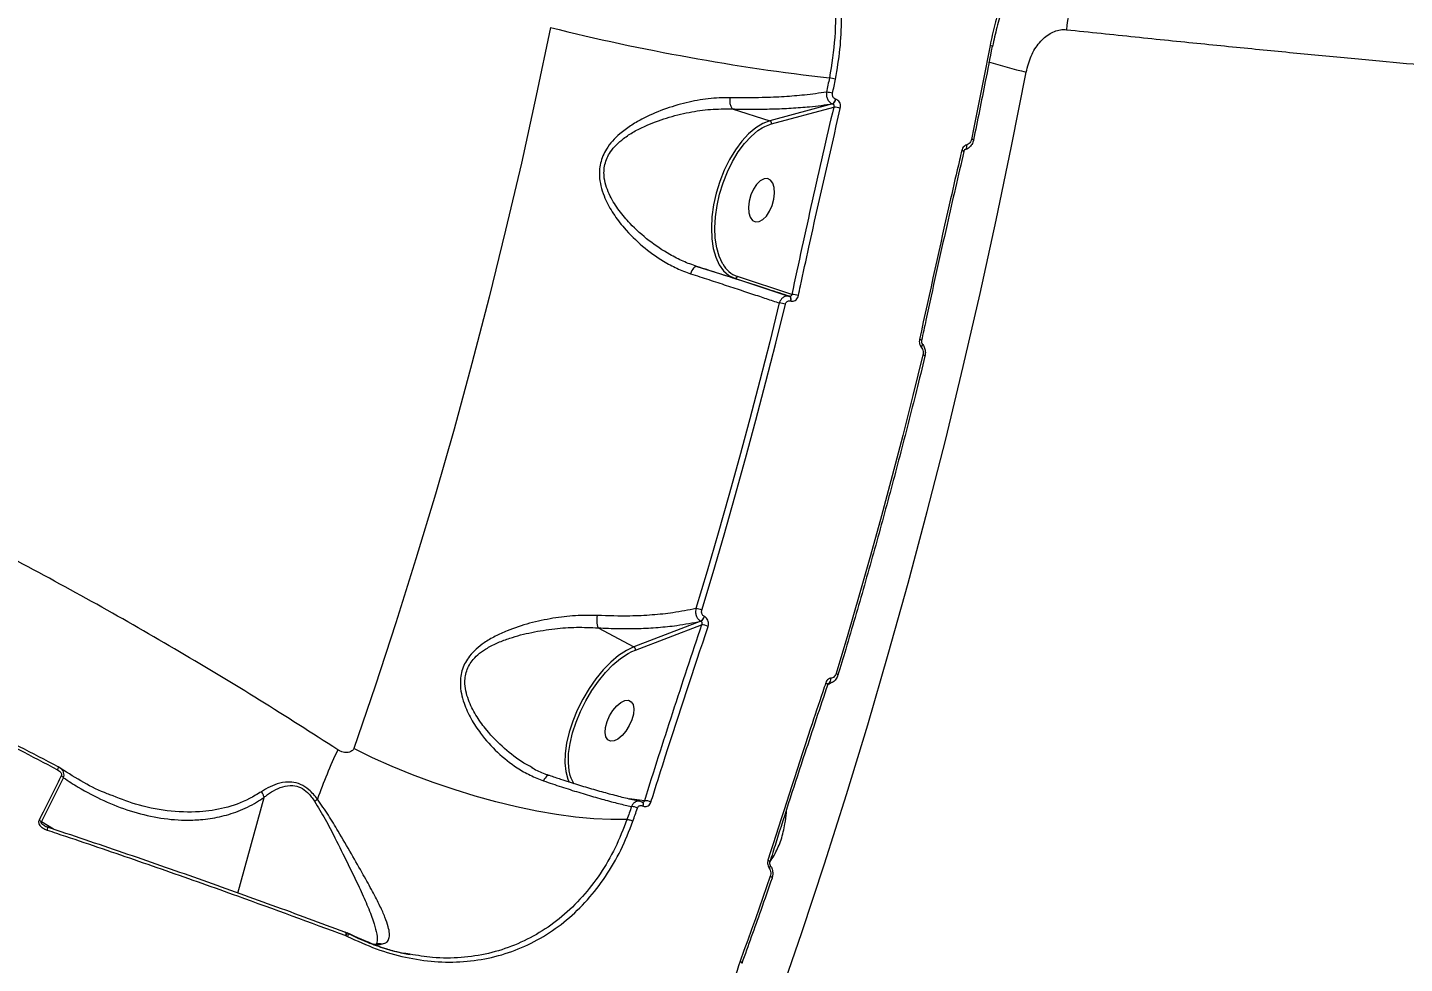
# Model space of a CAD drawing. Header units: millimetres. Extents: x -5517 to 6387, y -5295 to 6147.
# Drawn here: x 3664.3 to 3939.3, y 2814.2 to 3001.3 of the extents above; entities that cross this region are included whole.
import ezdxf

# ---------------------------------------------------------------- set-up
doc = ezdxf.new("R2010")
doc.units = ezdxf.units.MM
for name, color, linetype in [('DIKOM_ОБЪЕКТ', 7, 'Continuous'), ('DIKOM_РАЗМЕР_ЗОНА', 7, 'Continuous'), ('DIKOM_РАЗМЕР_ОБЪЕКТА', 7, 'Continuous')]:
    doc.layers.add(name, color=color, linetype=linetype)
doc.styles.add('style1', font='arial.ttf', dxfattribs={"width": 0.8})
doc.dimstyles.new('1-50', dxfattribs={"dimtxt": 300, "dimasz": 200, "dimexe": 100, "dimexo": 0, "dimgap": 100, "dimtad": 1, "dimtxsty": 'style1', "dimcen": 200, "dimclrd": 7, "dimclre": 7, "dimclrt": 7, "dimadec": 1, "dimazin": 2, "dimtfac": 1, "dimtmove": 0, "dimatfit": 2, "dimfxl": 0, "dimlwd": 25, "dimlwe": 18, "dimarcsym": 0})

# ---------------------------------------------------------------- blocks, each defined once
blk = doc.blocks.new('*D2')
at = {"layer": 'Defpoints', "color": 0, "transparency": 16777216}
for p in [(4491.49, 3838.97), (-2445.56, 374.31), (4491.49, -4687.8)]:
    blk.add_point(p, dxfattribs=at)
at = {"layer": 'DIKOM_РАЗМЕР_ОБЪЕКТА', "color": 7, "lineweight": 18, "transparency": 16777216}
for p, q in [((4491.49, 3838.97), (4491.49, -4787.8)), ((-2445.56, 374.31), (-2445.56, -4787.8))]:
    blk.add_line(p, q, dxfattribs=at)
at = {"layer": 'DIKOM_РАЗМЕР_ОБЪЕКТА', "color": 7, "lineweight": 25, "transparency": 16777216}
blk.add_line((-2245.56, -4687.8), (4291.49, -4687.8), dxfattribs=at)
at = {"layer": 'DIKOM_РАЗМЕР_ОБЪЕКТА', "color": 7, "transparency": 16777216}
for points in [[(-2245.56, -4654.47), (-2245.56, -4721.14), (-2445.56, -4687.8)], [(4291.49, -4654.47), (4291.49, -4721.14), (4491.49, -4687.8)]]:
    blk.add_solid(points, dxfattribs=at)
at = {"layer": 'DIKOM_РАЗМЕР_ОБЪЕКТА', "color": 7, "transparency": 16777216, "insert": (1022.97, -4434.63), "char_height": 300, "attachment_point": 5, "style": 'style1'}
blk.add_mtext('6900', dxfattribs=at)
blk = doc.blocks.new('*D3')
at = {"layer": 'Defpoints', "color": 0, "transparency": 16777216}
for p in [(6386.85, 4728.17), (-4131.44, -152.69), (6386.85, -5195.35)]:
    blk.add_point(p, dxfattribs=at)
at = {"layer": 'DIKOM_РАЗМЕР_ЗОНА', "color": 7, "lineweight": 18, "transparency": 16777216}
for p, q in [((6386.85, 4728.17), (6386.85, -5295.35)), ((-4131.44, -152.69), (-4131.44, -5295.35))]:
    blk.add_line(p, q, dxfattribs=at)
at = {"layer": 'DIKOM_РАЗМЕР_ЗОНА', "color": 7, "lineweight": 25, "transparency": 16777216}
blk.add_line((-3931.44, -5195.35), (6186.85, -5195.35), dxfattribs=at)
at = {"layer": 'DIKOM_РАЗМЕР_ЗОНА', "color": 7, "transparency": 16777216}
for points in [[(-3931.44, -5162.02), (-3931.44, -5228.69), (-4131.44, -5195.35)], [(6186.85, -5162.02), (6186.85, -5228.69), (6386.85, -5195.35)]]:
    blk.add_solid(points, dxfattribs=at)
at = {"layer": 'DIKOM_РАЗМЕР_ЗОНА', "color": 7, "transparency": 16777216, "insert": (1127.71, -4942.18), "char_height": 300, "attachment_point": 5, "style": 'style1'}
blk.add_mtext('10500', dxfattribs=at)

msp = doc.modelspace()

# ---------------------------------------------------------------- linework, layer by layer
at = {"layer": 'DIKOM_ОБЪЕКТ', "color": 7, "linetype": 'Continuous', "lineweight": 15}
for p, q in [((3825.714, 2986.974), (3825.691, 2986.981)), ((3805.007, 2985.022), (3812.543, 2982.67)), ((3825.084, 2986.034), (3812.543, 2982.67)), ((3812.887, 2982.065), (3825.301, 2985.396)), ((3825.061, 2986.041), (3825.084, 2986.034)), ((3797.961, 2953.533), (3805.497, 2951.181)), ((3805.497, 2951.181), (3816.476, 2947.565)), ((3816.922, 2947.951), (3806.054, 2951.53)), ((3816.476, 2947.565), (3816.453, 2947.572)), ((3816.665, 2946.642), (3816.687, 2946.635)), ((3798.757, 2882.617), (3785.397, 2877.503)), ((3798.736, 2882.628), (3798.757, 2882.617)), ((3799.485, 2883.581), (3799.464, 2883.592)), ((3778.256, 2881.305), (3785.397, 2877.503)), ((3785.682, 2876.856), (3798.908, 2881.919)), ((3785.005, 2876.566), (3785.682, 2876.856)), ((3824.078, 2869.972), (3824.075, 2869.961)), ((3824.619, 2870.235), (3824.088, 2869.987)), ((3824.228, 2870.167), (3824.349, 2870.221)), ((3824.879, 2870.353), (3824.608, 2870.233)), ((3670.715, 2853.346), (3670.377, 2853.546)), ((3765.233, 2853.285), (3764.98, 2853.427)), ((3667.048, 2842.509), (3671.472, 2851.34)), ((3768.508, 2851.82), (3768.485, 2851.826)), ((3706.301, 2828.306), (3711.52, 2847.434)), ((3787.481, 2846.765), (3784.513, 2847.145)), ((3786.623, 2846.648), (3787.068, 2846.472)), ((3787.154, 2845.72), (3787.175, 2845.708)), ((3669.481, 2841.062), (3667.048, 2842.509)), ((3812.532, 2834.501), (3812.529, 2834.491)), ((3727.841, 2819.794), (3727.883, 2819.779)), ((3727.883, 2819.779), (3728.19, 2819.648)), ((3734.724, 2818.056), (3735.174, 2818.128)), ((3740.65, 2816.085), (3740.245, 2816.144)), ((3740.263, 2816.1), (3740.713, 2816.008))]:
    msp.add_line(p, q, dxfattribs=at)
at = {"layer": 'DIKOM_ОБЪЕКТ', "color": 7, "linetype": 'Continuous', "lineweight": 15, "flags": 128}
for points in [[(3768.734, 3001.292), (3765.903, 2987.71), (3762.918, 2974.199), (3759.779, 2960.766), (3756.489, 2947.422), (3753.05, 2934.174), (3749.465, 2921.031), (3745.735, 2908.002), (3741.863, 2895.095), (3737.852, 2882.318), (3733.703, 2869.68), (3729.421, 2857.188)], [(3856.527, 2997.69), (3856.077, 2995.341), (3855.623, 2992.993), (3855.165, 2990.647), (3854.703, 2988.303), (3854.236, 2985.96), (3853.765, 2983.619), (3853.29, 2981.279), (3852.811, 2978.941)], [(3809.485, 2793.502), (3814.276, 2806.896), (3818.936, 2820.445), (3823.462, 2834.142), (3827.851, 2847.979), (3832.102, 2861.949), (3836.21, 2876.044), (3840.176, 2890.257), (3843.995, 2904.579), (3847.666, 2919.003), (3851.188, 2933.52), (3854.557, 2948.123), (3857.773, 2962.804), (3860.834, 2977.555), (3863.737, 2992.367)], [(3824.442, 2991.212), (3824.37, 2990.857), (3824.298, 2990.503), (3824.226, 2990.148), (3824.154, 2989.793), (3824.082, 2989.438), (3824.009, 2989.084), (3823.937, 2988.729), (3823.864, 2988.374)], [(3825.078, 2988.145), (3825.151, 2988.5), (3825.223, 2988.855), (3825.296, 2989.21), (3825.368, 2989.565), (3825.44, 2989.92), (3825.512, 2990.275), (3825.584, 2990.63), (3825.656, 2990.985)], [(3812.543, 2982.67), (3811.136, 2982.126), (3809.714, 2981.249), (3808.309, 2980.059), (3806.952, 2978.581), (3805.672, 2976.847), (3804.497, 2974.897), (3803.453, 2972.771), (3802.563, 2970.517), (3801.846, 2968.185), (3801.318, 2965.824), (3800.99, 2963.488), (3800.87, 2961.226), (3800.96, 2959.088), (3801.258, 2957.122), (3801.758, 2955.369), (3802.449, 2953.869), (3803.316, 2952.655), (3804.339, 2951.752), (3805.497, 2951.181)], [(3803.161, 2954.032), (3803.099, 2954.138), (3802.429, 2955.592), (3801.944, 2957.291), (3801.655, 2959.198), (3801.567, 2961.271), (3801.684, 2963.464), (3802.002, 2965.73), (3802.514, 2968.019), (3803.209, 2970.281), (3804.073, 2972.467), (3805.085, 2974.528), (3806.224, 2976.419), (3807.465, 2978.1), (3808.782, 2979.533), (3810.144, 2980.688), (3810.998, 2981.252)], [(3810.998, 2981.252), (3811.522, 2981.538), (3812.887, 2982.065)], [(3851.274, 2976.512), (3851.274, 2976.511), (3851.273, 2976.509)], [(3851.834, 2977.801), (3851.851, 2977.627), (3851.85, 2977.46), (3851.829, 2977.304), (3851.791, 2977.165), (3851.736, 2977.048), (3851.666, 2976.956), (3851.583, 2976.892), (3851.49, 2976.857)], [(3813.365, 2966.966), (3813.505, 2968.184), (3813.434, 2969.288), (3813.156, 2970.19), (3812.695, 2970.815), (3812.087, 2971.113), (3811.382, 2971.061), (3810.636, 2970.662), (3809.911, 2969.949), (3809.265, 2968.98), (3808.751, 2967.832), (3808.409, 2966.599), (3808.268, 2965.382), (3808.34, 2964.277), (3808.618, 2963.376), (3809.079, 2962.751), (3809.687, 2962.452), (3810.393, 2962.504), (3811.138, 2962.903), (3811.863, 2963.616), (3812.509, 2964.586), (3813.023, 2965.734), (3813.365, 2966.966)], [(3797.961, 2953.533), (3797.819, 2953.541), (3797.663, 2953.488), (3797.497, 2953.374), (3797.326, 2953.203), (3797.156, 2952.982), (3796.993, 2952.716), (3796.841, 2952.415), (3796.706, 2952.089)], [(3814.436, 2946.24), (3812.522, 2938.485), (3810.559, 2930.76), (3808.547, 2923.068), (3806.487, 2915.411), (3804.379, 2907.79), (3802.223, 2900.206), (3800.021, 2892.661), (3797.772, 2885.157)], [(3798.967, 2884.854), (3801.218, 2892.364), (3803.422, 2899.914), (3805.579, 2907.503), (3807.688, 2915.13), (3809.75, 2922.793), (3811.763, 2930.49), (3813.728, 2938.22), (3815.643, 2945.981)], [(3816.453, 2947.572), (3816.529, 2947.531), (3816.594, 2947.463), (3816.645, 2947.37), (3816.681, 2947.254), (3816.702, 2947.119), (3816.706, 2946.969), (3816.693, 2946.808), (3816.665, 2946.642)], [(3816.476, 2947.565), (3816.552, 2947.524), (3816.616, 2947.456), (3816.667, 2947.363), (3816.704, 2947.247), (3816.724, 2947.112), (3816.729, 2946.961), (3816.716, 2946.801), (3816.687, 2946.635)], [(3842.79, 2937.425), (3842.875, 2937.549), (3842.941, 2937.669), (3842.986, 2937.783), (3843.009, 2937.886), (3843.01, 2937.976), (3842.988, 2938.05), (3842.958, 2938.093)], [(3842.837, 2938.734), (3842.837, 2938.733), (3842.837, 2938.73)], [(3843.135, 2935.862), (3841.137, 2927.778), (3839.089, 2919.726), (3836.991, 2911.708), (3834.843, 2903.725), (3832.646, 2895.78), (3830.4, 2887.873), (3828.105, 2880.007), (3825.762, 2872.182)], [(3843.135, 2935.862), (3843.273, 2935.807), (3843.385, 2935.755), (3843.467, 2935.706), (3843.516, 2935.663), (3843.529, 2935.627), (3843.529, 2935.624)], [(3785.397, 2877.503), (3783.886, 2876.779), (3782.336, 2875.752), (3780.782, 2874.446), (3779.257, 2872.888), (3777.794, 2871.112), (3776.426, 2869.158), (3775.183, 2867.069), (3774.091, 2864.889), (3773.175, 2862.666), (3772.455, 2860.45), (3771.946, 2858.289), (3771.659, 2856.229), (3771.602, 2854.317), (3771.774, 2852.593), (3772.173, 2851.096), (3772.442, 2850.468)], [(3772.672, 2851.825), (3772.473, 2852.702), (3772.306, 2854.373), (3772.361, 2856.228), (3772.639, 2858.225), (3773.133, 2860.321), (3773.831, 2862.47), (3774.719, 2864.625), (3775.778, 2866.739), (3776.984, 2868.765), (3778.31, 2870.66), (3779.728, 2872.382), (3781.207, 2873.892), (3782.715, 2875.159), (3784.217, 2876.155), (3785.005, 2876.566)], [(3825.762, 2872.182), (3825.895, 2872.109), (3826.002, 2872.036), (3826.078, 2871.967), (3826.121, 2871.904), (3826.13, 2871.849), (3826.129, 2871.842)], [(3823.716, 2870.335), (3823.848, 2870.256), (3823.954, 2870.177), (3824.029, 2870.102), (3824.072, 2870.034), (3824.079, 2869.975), (3824.078, 2869.972)], [(3824.103, 2870.112), (3824.366, 2870.15), (3824.609, 2870.233)], [(3784.982, 2862.927), (3784.473, 2861.765), (3783.805, 2860.682), (3783.032, 2859.765), (3782.215, 2859.091), (3781.422, 2858.712), (3780.717, 2858.659), (3780.157, 2858.938), (3779.787, 2859.525), (3779.636, 2860.373), (3779.719, 2861.413), (3780.027, 2862.561), (3780.535, 2863.723), (3781.203, 2864.806), (3781.977, 2865.723), (3782.793, 2866.397), (3783.586, 2866.776), (3784.291, 2866.828), (3784.852, 2866.55), (3785.222, 2865.963), (3785.372, 2865.115), (3785.29, 2864.075), (3784.982, 2862.927)], [(3784.01, 2843.007), (3780.808, 2842.992), (3777.38, 2843.155), (3773.753, 2843.494), (3769.955, 2844.007), (3766.015, 2844.689), (3761.965, 2845.535), (3757.835, 2846.54), (3753.658, 2847.694), (3749.467, 2848.988), (3745.293, 2850.414), (3741.17, 2851.959), (3737.129, 2853.612), (3733.203, 2855.359), (3729.421, 2857.188)], [(3670.377, 2853.546), (3670.402, 2853.539), (3670.415, 2853.511), (3670.416, 2853.462), (3670.406, 2853.393), (3670.383, 2853.306), (3670.35, 2853.204), (3670.306, 2853.088), (3670.252, 2852.961)], [(3768.485, 2851.826), (3768.367, 2851.832), (3768.202, 2851.785), (3768.026, 2851.677), (3767.845, 2851.513), (3767.665, 2851.297), (3767.492, 2851.036), (3767.332, 2850.739)], [(3773.456, 2850.05), (3772.859, 2851.25), (3772.672, 2851.825)], [(3786.996, 2846.511), (3787.073, 2846.489), (3787.075, 2846.488)], [(3787.075, 2846.488), (3787.136, 2846.441), (3787.183, 2846.367), (3787.214, 2846.27), (3787.226, 2846.153), (3787.22, 2846.02), (3787.195, 2845.874), (3787.154, 2845.72)], [(3787.094, 2846.478), (3787.094, 2846.478), (3787.157, 2846.429), (3787.205, 2846.355), (3787.235, 2846.259), (3787.247, 2846.142), (3787.241, 2846.008), (3787.217, 2845.862), (3787.175, 2845.708)], [(3784.914, 2845.599), (3784.801, 2845.275), (3784.689, 2844.95), (3784.576, 2844.626), (3784.463, 2844.302), (3784.35, 2843.978), (3784.237, 2843.654), (3784.123, 2843.33), (3784.01, 2843.007)], [(3785.195, 2842.673), (3785.309, 2842.997), (3785.422, 2843.321), (3785.535, 2843.645), (3785.648, 2843.97), (3785.761, 2844.294), (3785.874, 2844.619), (3785.987, 2844.943), (3786.1, 2845.268)], [(3668.17, 2841.532), (3668.197, 2841.515), (3668.225, 2841.469), (3668.242, 2841.397), (3668.247, 2841.3), (3668.24, 2841.182), (3668.223, 2841.047), (3668.194, 2840.898)], [(3812.174, 2834.878), (3812.306, 2834.798), (3812.411, 2834.717), (3812.485, 2834.64), (3812.527, 2834.568), (3812.533, 2834.504), (3812.532, 2834.501)], [(3812.414, 2833.305), (3812.509, 2833.416), (3812.582, 2833.521), (3812.63, 2833.616), (3812.653, 2833.699), (3812.648, 2833.767), (3812.633, 2833.798)], [(3812.64, 2831.691), (3811.897, 2829.551), (3811.151, 2827.415), (3810.402, 2825.283), (3809.649, 2823.155), (3808.892, 2821.031), (3808.132, 2818.912), (3807.369, 2816.797), (3806.601, 2814.687)], [(3812.64, 2831.691), (3812.769, 2831.606), (3812.871, 2831.521), (3812.943, 2831.439), (3812.982, 2831.362), (3812.987, 2831.296), (3812.984, 2831.282)], [(3727.634, 2820.509), (3727.706, 2820.51), (3727.727, 2820.504)], [(3727.727, 2820.504), (3727.768, 2820.481), (3727.817, 2820.423), (3727.853, 2820.338), (3727.873, 2820.229), (3727.878, 2820.099), (3727.868, 2819.953), (3727.841, 2819.794)], [(3727.753, 2820.494), (3727.792, 2820.473), (3727.845, 2820.416), (3727.884, 2820.331), (3727.907, 2820.221), (3727.915, 2820.089), (3727.907, 2819.94), (3727.883, 2819.779)], [(3806.601, 2814.687), (3806.729, 2814.597), (3806.829, 2814.506), (3806.9, 2814.418), (3806.937, 2814.337), (3806.94, 2814.265), (3806.935, 2814.25)]]:
    msp.add_lwpolyline(points, dxfattribs=at)
at = {"layer": 'DIKOM_ОБЪЕКТ', "color": 7, "linetype": 'Continuous', "lineweight": 15}
for centre, radius, start, end in [((3929.817, 2994.153), 58.422, 158.85425, 173.40706), ((3874.516, 3426.93), 438.585, 256.04324, 263.44412), ((3856.392, 2996.6), 1.099, 59.96644, 82.96643), ((3900.508, 3139.881), 152.028, 253.05486, 256.00311), ((3823.411, 2982.334), 8.938, 75.45524, 83.38017), ((3807.755, 2986.71), 3.225, 169.97589, 211.56537), ((3822.897, 2979.907), 8.522, 75.17221, 83.48524), ((3824.43, 2987.145), 1.271, 299.74422, 352.6078), ((3824.452, 2987.138), 1.272, 299.76022, 352.5918), ((3824.681, 2978.954), 6.472, 72.55042, 84.50577), ((3812.336, 2982.152), 0.558, 351.10699, 68.19273), ((3852.746, 2978.206), 0.738, 50.03573, 84.97104), ((3850.751, 2975.937), 0.777, 47.75866, 81.52162), ((3807.92, 2956.612), 5.414, 208.4728, 249.84149), ((3805.597, 2951.639), 0.47, 257.63669, 346.57651), ((3813.986, 2941.202), 5.058, 70.87273, 84.89293), ((3816.702, 2942.794), 5.162, 72.53911, 87.55753), ((3842.352, 2938.284), 0.662, 42.86013, 82.98737), ((3797.602, 2881.979), 3.183, 64.60419, 86.93632), ((3782.263, 2882.85), 4.294, 167.61735, 201.08558), ((3797.878, 2884.032), 1.645, 301.40438, 344.48956), ((3797.9, 2884.021), 1.645, 301.40438, 344.48956), ((3798.921, 2879.215), 2.704, 61.49701, 90.26775), ((3785.086, 2876.979), 0.609, 348.41376, 59.28347), ((3823.719, 2871.039), 1.032, 307.58332, 10.9611), ((3828.756, 2809.058), 113.151, 154.96115, 160.36028), ((3670.199, 2850.253), 1.674, 40.48829, 61.23273), ((3659.503, 2929.905), 103.866, 306.72259, 307.12268), ((3787.616, 2844.292), 2.476, 61.56427, 93.1195), ((3784.837, 2843.035), 2.565, 60.49814, 88.26951), ((3665.771, 2841.483), 1.638, 38.77444, 60.19818), ((3734.099, 2816.375), 1.793, 69.62089, 97.61352)]:
    msp.add_arc(centre, radius, start, end, dxfattribs=at)
for points, knots in [([(3802.767, 3046.356), (3803.804, 3045.733), (3806.322, 3044.219), (3809.931, 3041.204), (3813.596, 3037.45), (3816.809, 3033.224), (3819.567, 3028.619), (3821.841, 3023.685), (3823.593, 3018.473), (3824.829, 3013.059), (3825.632, 3006.665), (3825.737, 2999.293), (3824.873, 2993.906), (3824.442, 2991.212)], [0, 0, 0, 0, 0.060437, 0.1467208, 0.2327305, 0.3187186, 0.4049815, 0.4909702, 0.576947, 0.6631985, 0.7491753, 0.8745881, 1, 1, 1, 1]), ([(3825.656, 2990.985), (3825.997, 2992.971), (3826.679, 2996.942), (3826.941, 3002.904), (3826.657, 3008.739), (3825.822, 3014.382), (3824.452, 3019.874), (3822.533, 3025.135), (3820.103, 3030.11), (3817.181, 3034.731), (3813.791, 3038.947), (3809.944, 3042.644), (3807.119, 3045.003), (3805.504, 3045.953), (3805.404, 3046.012)], [0, 0, 0, 0, 0.0944208, 0.1888401, 0.2781805, 0.3678087, 0.4571496, 0.5465637, 0.6362626, 0.7256766, 0.8150477, 0.9047057, 0.9940765, 1, 1, 1, 1]), ([(3861.96, 3013.514), (3860.808, 3011.038), (3859.062, 3007.287), (3857.423, 3001.897), (3856.825, 2999.092), (3856.527, 2997.69)], [0, 0, 0, 0, 0.4927641, 0.7463861, 1, 1, 1, 1]), ([(3862.366, 3013.07), (3862.246, 3012.848), (3861.514, 3011.497), (3860.377, 3008.857), (3858.988, 3005.166), (3857.845, 3001.382), (3857.294, 2998.803), (3857.022, 2997.532)], [0, 0, 0, 0, 0.0469772, 0.285759, 0.5256425, 0.7661589, 1, 1, 1, 1]), ([(3863.737, 2992.367), (3864.025, 2993.472), (3864.593, 2995.656), (3866.307, 2998.362), (3868.448, 3000.24), (3870.387, 3000.924), (3871.479, 3000.874), (3871.781, 3000.86)], [0, 0, 0, 0, 0.2385231, 0.4713388, 0.6968034, 0.9159967, 1, 1, 1, 1]), ([(3871.781, 3000.86), (3876.405, 3000.376), (3885.658, 2999.407), (3898.743, 2998.071), (3911.207, 2996.826), (3923.12, 2995.668), (3934.43, 2994.605), (3945.08, 2993.645), (3954.889, 2992.804), (3964.085, 2992.066), (3972.545, 2991.446), (3980.158, 2990.961), (3986.73, 2990.626), (3992.19, 2990.45), (3996.498, 2990.437), (3999.524, 2990.594), (4001.384, 2990.894), (4001.637, 2991.221), (4001.76, 2991.38)], [0, 0, 0, 0, 0.057897, 0.115863, 0.173829, 0.2317257, 0.2919967, 0.3523463, 0.4126953, 0.4729659, 0.5384979, 0.6040803, 0.6696119, 0.737058, 0.8045591, 0.8720049, 0.9373199, 1, 1, 1, 1]), ([(3856.942, 2997.55), (3856.49, 2995.192), (3855.287, 2988.919), (3854.014, 2982.671), (3853.22, 2978.772)], [0, 0, 0, 0, 0.3758622, 1, 1, 1, 1]), ([(4001.774, 2991.378), (4000.882, 2986.092), (3998.943, 2974.605), (3995.755, 2956.962), (3992.251, 2938.443), (3988.575, 2919.968), (3984.733, 2901.537), (3980.723, 2883.154), (3976.547, 2864.822), (3972.204, 2846.545), (3967.695, 2828.326), (3963.018, 2810.167), (3958.175, 2792.073), (3953.165, 2774.046), (3947.987, 2756.089), (3942.643, 2738.206), (3937.129, 2720.399), (3931.447, 2702.673), (3925.597, 2685.027), (3919.572, 2667.473), (3914.095, 2651.962), (3910.559, 2642.359), (3909.149, 2638.529)], [0, 0, 0, 0, 0.0433431, 0.0941808, 0.1450351, 0.1959116, 0.2468158, 0.2977531, 0.3487292, 0.3997496, 0.4508201, 0.5019465, 0.5531344, 0.6043896, 0.6557177, 0.7071252, 0.7586175, 0.8102011, 0.8618817, 0.9136652, 0.965558, 1, 1, 1, 1]), ([(3804.579, 2987.272), (3803.141, 2987.239), (3800.264, 2987.174), (3795.777, 2986.324), (3791.288, 2984.991), (3787.556, 2983.35), (3784.668, 2981.662), (3782.706, 2980.203), (3781.094, 2978.64), (3779.651, 2976.746), (3778.561, 2974.221), (3778.417, 2971.465), (3778.881, 2969.117), (3779.752, 2966.712), (3781.24, 2964.033), (3783.742, 2960.766), (3787.058, 2957.482), (3790.685, 2954.88), (3793.934, 2953.108), (3795.782, 2952.429), (3796.706, 2952.089)], [0, 0, 0, 0, 0.0727754, 0.1456231, 0.2220838, 0.2985145, 0.3409258, 0.3832914, 0.4164826, 0.4496101, 0.4986431, 0.547789, 0.5808455, 0.6139662, 0.6710829, 0.7283194, 0.8132044, 0.8980758, 0.9490468, 1, 1, 1, 1]), ([(3823.864, 2988.374), (3822.424, 2988.166), (3819.774, 2987.784), (3815.425, 2987.441), (3810.516, 2987.217), (3806.765, 2987.252), (3804.579, 2987.272)], [0, 0, 0, 0, 0.2580754, 0.4750006, 0.6940732, 1, 1, 1, 1]), ([(3823.864, 2988.374), (3823.85, 2988.194), (3823.819, 2987.792), (3823.941, 2987.262), (3824.17, 2986.759), (3824.498, 2986.343), (3824.842, 2986.12), (3825.035, 2986.05), (3825.061, 2986.041)], [0, 0, 0, 0, 0.180502, 0.4029122, 0.5309767, 0.7496256, 0.9664037, 1, 1, 1, 1]), ([(3825.691, 2986.981), (3825.677, 2986.986), (3825.571, 2987.019), (3825.385, 2987.128), (3825.211, 2987.335), (3825.095, 2987.586), (3825.039, 2987.853), (3825.066, 2988.055), (3825.078, 2988.145)], [0, 0, 0, 0, 0.0339166, 0.2521923, 0.4705343, 0.5979158, 0.8192576, 1, 1, 1, 1]), ([(3826.622, 2985.128), (3826.647, 2985.299), (3826.697, 2985.642), (3826.582, 2986.153), (3826.336, 2986.582), (3826.025, 2986.857), (3825.8, 2986.942), (3825.714, 2986.974)], [0, 0, 0, 0, 0.2182127, 0.4367232, 0.6529865, 0.8657521, 1, 1, 1, 1]), ([(3797.961, 2953.533), (3797.049, 2953.859), (3795.213, 2954.515), (3791.989, 2956.18), (3788.345, 2958.617), (3784.975, 2961.642), (3782.388, 2964.678), (3780.826, 2967.121), (3779.878, 2969.339), (3779.348, 2971.463), (3779.419, 2973.982), (3780.466, 2976.239), (3781.866, 2977.893), (3783.447, 2979.251), (3785.381, 2980.503), (3788.221, 2981.937), (3791.908, 2983.3), (3796.308, 2984.38), (3800.735, 2985.033), (3803.572, 2985.026), (3805.007, 2985.022)], [0, 0, 0, 0, 0.0515536, 0.1037787, 0.1890723, 0.2766033, 0.3332121, 0.3909212, 0.4225512, 0.454959, 0.5012672, 0.5475042, 0.5791741, 0.6117644, 0.653725, 0.696298, 0.7731177, 0.8516202, 0.9249635, 1, 1, 1, 1]), ([(3805.007, 2985.022), (3806.37, 2984.996), (3809.096, 2984.944), (3813.045, 2985.005), (3816.853, 2985.172), (3820.966, 2985.482), (3823.558, 2985.836), (3825.061, 2986.041)], [0, 0, 0, 0, 0.1825609, 0.3651163, 0.5530339, 0.7409482, 1, 1, 1, 1]), ([(3825.301, 2985.396), (3823.857, 2979.157), (3820.97, 2966.676), (3818.272, 2954.194), (3816.922, 2947.951)], [0, 0, 0, 0, 0.4999175, 1, 1, 1, 1]), ([(3818.251, 2947.718), (3818.389, 2948.363), (3819.079, 2951.587), (3821.777, 2964.058), (3824.496, 2975.882), (3826.622, 2985.128)], [0, 0, 0, 0, 0.0517115, 0.2585531, 1, 1, 1, 1]), ([(3825.084, 2986.034), (3825.114, 2986.024), (3825.191, 2985.996), (3825.29, 2985.901), (3825.352, 2985.751), (3825.36, 2985.574), (3825.321, 2985.456), (3825.301, 2985.396)], [0, 0, 0, 0, 0.1277919, 0.3308392, 0.5438929, 0.768281, 1, 1, 1, 1]), ([(3726.24, 2856.947), (3721.069, 2860.27), (3710.729, 2866.917), (3694.636, 2876.606), (3678.148, 2886.062), (3660.665, 2895.561), (3642.251, 2905.011), (3622.926, 2914.331), (3603.162, 2923.268), (3583.009, 2931.768), (3562.527, 2939.783), (3542.382, 2947.054), (3522.642, 2953.586), (3503.364, 2959.402), (3484.015, 2964.665), (3464.66, 2969.328), (3445.367, 2973.355), (3426.153, 2976.729), (3407.102, 2979.4), (3388.201, 2981.345), (3369.751, 2982.509), (3352.187, 2982.878), (3335.614, 2982.498), (3320.035, 2981.434), (3305.002, 2979.671), (3290.591, 2977.19), (3276.866, 2973.988), (3264.204, 2970.164), (3252.603, 2965.767), (3242.046, 2960.848), (3232.263, 2955.322), (3223.429, 2949.126), (3217.363, 2944.25), (3214.593, 2941.3), (3214.125, 2940.801)], [0, 0, 0, 0, 0.02906, 0.05812, 0.087469, 0.116818, 0.149263, 0.1817327, 0.2141772, 0.2475779, 0.2810064, 0.3144068, 0.3458307, 0.3772786, 0.4087021, 0.4410327, 0.4733896, 0.5057198, 0.5392197, 0.5727196, 0.6067006, 0.6406819, 0.6725975, 0.7045381, 0.7364542, 0.7693003, 0.8021729, 0.8350193, 0.8663579, 0.897719, 0.9290577, 0.9612416, 0.9934497, 1, 1, 1, 1]), ([(3853.208, 2978.775), (3853.197, 2978.706), (3853.137, 2978.336), (3852.83, 2977.742), (3852.247, 2977.168), (3851.719, 2976.861), (3851.408, 2976.857), (3851.352, 2976.857)], [0, 0, 0, 0, 0.0709733, 0.382598, 0.6653013, 0.9399829, 1, 1, 1, 1]), ([(3852.811, 2978.941), (3852.763, 2978.779), (3852.668, 2978.453), (3852.369, 2978.072), (3852.071, 2977.871), (3851.885, 2977.816), (3851.834, 2977.801)], [0, 0, 0, 0, 0.2969182, 0.5941544, 0.8895676, 1, 1, 1, 1]), ([(3850.866, 2976.705), (3850.717, 2976.061), (3849.97, 2972.837), (3847.079, 2960.25), (3844.474, 2948.306), (3842.433, 2938.941)], [0, 0, 0, 0, 0.0512251, 0.2561282, 1, 1, 1, 1]), ([(3851.292, 2976.508), (3850.169, 2971.651), (3847.569, 2960.409), (3844.773, 2947.814), (3843.138, 2940.08), (3842.853, 2938.731)], [0, 0, 0, 0, 0.3857722, 0.8928498, 1, 1, 1, 1]), ([(3851.834, 2977.801), (3851.796, 2977.79), (3851.621, 2977.741), (3851.33, 2977.559), (3851.021, 2977.188), (3850.918, 2976.866), (3850.866, 2976.705)], [0, 0, 0, 0, 0.0856777, 0.3894206, 0.6948742, 1, 1, 1, 1]), ([(3851.493, 2976.852), (3851.484, 2976.852), (3851.469, 2976.85), (3851.378, 2976.761), (3851.306, 2976.63), (3851.268, 2976.502), (3851.259, 2976.429), (3851.257, 2976.412)], [0, 0, 0, 0, 0.322503, 0.540783, 0.7502222, 0.943111, 1, 1, 1, 1]), ([(3796.706, 2952.089), (3797.933, 2951.689), (3800.388, 2950.889), (3803.911, 2949.734), (3807.293, 2948.62), (3810.396, 2947.591), (3812.75, 2946.806), (3814.016, 2946.381), (3814.436, 2946.24)], [0, 0, 0, 0, 0.182794, 0.3655944, 0.5537478, 0.741903, 0.9141891, 1, 1, 1, 1]), ([(3816.453, 2947.572), (3815.095, 2948.014), (3812.78, 2948.766), (3809.078, 2949.962), (3805.603, 2951.082), (3801.904, 2952.27), (3799.275, 2953.112), (3797.961, 2953.533)], [0, 0, 0, 0, 0.2590538, 0.4416233, 0.6242004, 0.8120971, 1, 1, 1, 1]), ([(3816.453, 2947.572), (3816.289, 2947.604), (3815.942, 2947.672), (3815.474, 2947.529), (3815.048, 2947.25), (3814.678, 2946.849), (3814.517, 2946.444), (3814.436, 2946.24)], [0, 0, 0, 0, 0.2044213, 0.4301055, 0.5633908, 0.780314, 1, 1, 1, 1]), ([(3815.643, 2945.981), (3815.644, 2945.983), (3815.668, 2946.09), (3815.754, 2946.29), (3815.928, 2946.492), (3816.146, 2946.63), (3816.39, 2946.698), (3816.576, 2946.66), (3816.665, 2946.642)], [0, 0, 0, 0, 0.0043448, 0.2198478, 0.4355666, 0.5682993, 0.7937721, 1, 1, 1, 1]), ([(3816.922, 2947.951), (3816.916, 2947.894), (3816.904, 2947.781), (3816.826, 2947.647), (3816.711, 2947.562), (3816.586, 2947.539), (3816.506, 2947.558), (3816.476, 2947.565)], [0, 0, 0, 0, 0.2317952, 0.4561808, 0.6691635, 0.8723004, 1, 1, 1, 1]), ([(3816.687, 2946.635), (3816.776, 2946.614), (3817.008, 2946.56), (3817.395, 2946.621), (3817.787, 2946.853), (3818.102, 2947.23), (3818.202, 2947.555), (3818.251, 2947.718)], [0, 0, 0, 0, 0.1342459, 0.3470195, 0.5632518, 0.781732, 1, 1, 1, 1]), ([(3842.433, 2938.941), (3842.424, 2938.898), (3842.384, 2938.688), (3842.386, 2938.299), (3842.513, 2937.804), (3842.698, 2937.551), (3842.79, 2937.425)], [0, 0, 0, 0, 0.0810805, 0.3908258, 0.6951721, 1, 1, 1, 1]), ([(3842.79, 2937.425), (3842.882, 2937.299), (3843.066, 2937.047), (3843.193, 2936.554), (3843.195, 2936.147), (3843.148, 2935.922), (3843.135, 2935.862)], [0, 0, 0, 0, 0.2954199, 0.5903309, 0.8901128, 1, 1, 1, 1]), ([(3842.841, 2938.729), (3842.833, 2938.696), (3842.811, 2938.603), (3842.818, 2938.433), (3842.858, 2938.258), (3842.919, 2938.139), (3842.949, 2938.107), (3842.961, 2938.094)], [0, 0, 0, 0, 0.1341442, 0.3852289, 0.6232956, 0.8530299, 1, 1, 1, 1]), ([(3842.951, 2938.078), (3842.997, 2938.032), (3843.234, 2937.795), (3843.499, 2937.209), (3843.664, 2936.398), (3843.558, 2935.872), (3843.509, 2935.63)], [0, 0, 0, 0, 0.0771117, 0.3940454, 0.7218208, 1, 1, 1, 1]), ([(3843.529, 2935.624), (3842.964, 2933.319), (3841.324, 2926.637), (3838.508, 2915.639), (3835.041, 2902.665), (3831.439, 2889.792), (3828.449, 2879.532), (3826.651, 2873.573), (3826.128, 2871.841)], [0, 0, 0, 0, 0.1066265, 0.3092147, 0.5118067, 0.7144019, 0.9169971, 1, 1, 1, 1]), ([(3797.772, 2885.157), (3796.276, 2884.858), (3793.522, 2884.307), (3789.06, 2883.848), (3784.056, 2883.583), (3780.273, 2883.702), (3778.068, 2883.771)], [0, 0, 0, 0, 0.2580763, 0.4750072, 0.6940752, 1, 1, 1, 1]), ([(3797.772, 2885.157), (3797.744, 2884.985), (3797.679, 2884.601), (3797.752, 2884.059), (3797.932, 2883.52), (3798.215, 2883.044), (3798.529, 2882.752), (3798.711, 2882.642), (3798.736, 2882.628)], [0, 0, 0, 0, 0.1804894, 0.4029206, 0.530983, 0.7496109, 0.9664303, 1, 1, 1, 1]), ([(3607.202, 2883.49), (3612.541, 2881.11), (3623.217, 2876.349), (3639.066, 2868.832), (3654.786, 2861.067), (3665.097, 2855.663), (3670.252, 2852.961)], [0, 0, 0, 0, 0.2491219, 0.4982431, 0.7491217, 1, 1, 1, 1]), ([(3670.377, 2853.546), (3665.266, 2856.226), (3655.044, 2861.585), (3639.389, 2869.323), (3623.531, 2876.852), (3612.796, 2881.64), (3607.429, 2884.034)], [0, 0, 0, 0, 0.2491217, 0.4982423, 0.7491217, 1, 1, 1, 1]), ([(3778.068, 2883.771), (3776.618, 2883.791), (3773.717, 2883.831), (3769.148, 2883.265), (3764.549, 2882.298), (3760.692, 2881.03), (3757.676, 2879.671), (3755.605, 2878.459), (3753.873, 2877.119), (3752.283, 2875.448), (3750.992, 2873.134), (3750.62, 2870.495), (3750.885, 2868.187), (3751.551, 2865.787), (3752.81, 2863.072), (3755.035, 2859.721), (3758.078, 2856.331), (3761.501, 2853.633), (3764.621, 2851.798), (3766.428, 2851.092), (3767.332, 2850.739)], [0, 0, 0, 0, 0.0727748, 0.1456235, 0.2220849, 0.2985173, 0.3409243, 0.3832911, 0.416482, 0.4496105, 0.498642, 0.5477873, 0.5808452, 0.6139652, 0.6710828, 0.7283165, 0.8132018, 0.8980745, 0.949046, 1, 1, 1, 1]), ([(3778.256, 2881.305), (3779.629, 2881.245), (3782.374, 2881.126), (3786.379, 2881.165), (3790.262, 2881.376), (3794.483, 2881.807), (3797.175, 2882.326), (3798.736, 2882.628)], [0, 0, 0, 0, 0.1825628, 0.3651193, 0.5530305, 0.7409457, 1, 1, 1, 1]), ([(3798.757, 2882.617), (3798.786, 2882.601), (3798.859, 2882.56), (3798.947, 2882.446), (3798.993, 2882.281), (3798.984, 2882.094), (3798.934, 2881.978), (3798.908, 2881.919)], [0, 0, 0, 0, 0.1275502, 0.3308297, 0.5438528, 0.7682157, 1, 1, 1, 1]), ([(3799.464, 2883.592), (3799.45, 2883.599), (3799.35, 2883.652), (3799.178, 2883.794), (3799.026, 2884.03), (3798.934, 2884.3), (3798.904, 2884.573), (3798.948, 2884.767), (3798.967, 2884.854)], [0, 0, 0, 0, 0.0339563, 0.2522057, 0.4705518, 0.5979223, 0.819312, 1, 1, 1, 1]), ([(3800.211, 2881.592), (3800.251, 2881.755), (3800.33, 2882.083), (3800.261, 2882.609), (3800.059, 2883.077), (3799.779, 2883.407), (3799.567, 2883.533), (3799.485, 2883.581)], [0, 0, 0, 0, 0.2182313, 0.4367107, 0.6529945, 0.8657025, 1, 1, 1, 1]), ([(3764.98, 2853.427), (3764.46, 2853.708), (3762.531, 2854.752), (3759.429, 2857.162), (3756.31, 2860.325), (3753.988, 2863.492), (3752.639, 2866.005), (3751.884, 2868.246), (3751.535, 2870.352), (3751.815, 2872.774), (3753.042, 2874.831), (3754.567, 2876.268), (3756.249, 2877.403), (3758.273, 2878.406), (3761.216, 2879.504), (3764.999, 2880.478), (3769.481, 2881.172), (3773.965, 2881.509), (3776.815, 2881.374), (3778.256, 2881.305)], [0, 0, 0, 0, 0.0339715, 0.1259087, 0.2202563, 0.2812758, 0.3434814, 0.3775748, 0.4125073, 0.4624222, 0.5122617, 0.5463981, 0.5815264, 0.6267562, 0.6726444, 0.7554481, 0.8400666, 0.9191197, 1, 1, 1, 1]), ([(3798.908, 2881.919), (3796.955, 2876.054), (3793.047, 2864.321), (3789.337, 2852.617), (3787.481, 2846.765)], [0, 0, 0, 0, 0.4999189, 1, 1, 1, 1]), ([(3788.795, 2846.469), (3788.985, 2847.074), (3789.936, 2850.096), (3793.645, 2861.789), (3797.33, 2872.902), (3800.211, 2881.592)], [0, 0, 0, 0, 0.0517113, 0.258553, 1, 1, 1, 1]), ([(3824.733, 2871.235), (3824.71, 2871.233), (3824.549, 2871.218), (3824.257, 2871.104), (3823.915, 2870.793), (3823.782, 2870.488), (3823.716, 2870.335)], [0, 0, 0, 0, 0.0524385, 0.3650497, 0.6827364, 1, 1, 1, 1]), ([(3825.762, 2872.182), (3825.7, 2872.027), (3825.576, 2871.716), (3825.244, 2871.391), (3824.944, 2871.259), (3824.77, 2871.24), (3824.733, 2871.235)], [0, 0, 0, 0, 0.3077245, 0.6159211, 0.9190523, 1, 1, 1, 1]), ([(3826.116, 2871.846), (3826.098, 2871.775), (3826.003, 2871.405), (3825.631, 2870.879), (3825.18, 2870.451), (3824.897, 2870.375), (3824.86, 2870.365)], [0, 0, 0, 0, 0.1060158, 0.5537748, 0.9419495, 1, 1, 1, 1]), ([(3823.716, 2870.335), (3823.514, 2869.729), (3822.5, 2866.698), (3818.57, 2854.868), (3814.985, 2843.663), (3812.174, 2834.878)], [0, 0, 0, 0, 0.0512242, 0.2561258, 1, 1, 1, 1]), ([(3824.095, 2869.966), (3822.569, 2865.392), (3819.037, 2854.815), (3815.205, 2842.992), (3812.94, 2835.753), (3812.547, 2834.497)], [0, 0, 0, 0, 0.3863469, 0.8935348, 1, 1, 1, 1]), ([(3824.213, 2870.182), (3824.215, 2870.182), (3824.22, 2870.185), (3824.166, 2870.141), (3824.108, 2870.059), (3824.086, 2869.983), (3824.08, 2869.96)], [0, 0, 0, 0, 0.2038792, 0.565164, 0.871258, 1, 1, 1, 1]), ([(3824.215, 2870.175), (3824.251, 2870.193), (3824.295, 2870.214), (3824.34, 2870.22), (3824.349, 2870.221)], [0, 0, 0, 0, 0.8099898, 1, 1, 1, 1]), ([(3824.349, 2870.221), (3824.409, 2870.226), (3824.589, 2870.24), (3824.75, 2870.326), (3824.856, 2870.383)], [0, 0, 0, 0, 0.3359226, 1, 1, 1, 1]), ([(3729.421, 2857.188), (3729.381, 2857.101), (3729.299, 2856.92), (3729.026, 2856.653), (3728.615, 2856.446), (3727.916, 2856.331), (3727.278, 2856.446), (3726.667, 2856.692), (3726.41, 2856.846), (3726.24, 2856.947)], [0, 0, 0, 0, 0.0767459, 0.1605215, 0.3174084, 0.4661612, 0.7625009, 0.8428424, 1, 1, 1, 1]), ([(3670.252, 2852.961), (3670.4, 2852.872), (3670.658, 2852.715), (3670.924, 2852.413), (3671.047, 2852.145), (3671.074, 2851.912), (3671.028, 2851.784), (3671.004, 2851.72)], [0, 0, 0, 0, 0.3196384, 0.561867, 0.7279146, 0.8639919, 1, 1, 1, 1]), ([(3680.739, 2847.962), (3680.368, 2848.094), (3678.39, 2848.802), (3674.919, 2850.649), (3671.891, 2852.58), (3670.377, 2853.546)], [0, 0, 0, 0, 0.1033297, 0.5516598, 1, 1, 1, 1]), ([(3671.472, 2851.34), (3671.52, 2851.515), (3671.615, 2851.865), (3671.51, 2852.413), (3671.223, 2852.912), (3670.929, 2853.221), (3670.729, 2853.337), (3670.715, 2853.346)], [0, 0, 0, 0, 0.2354467, 0.4707786, 0.7109957, 0.9793391, 1, 1, 1, 1]), ([(3764.971, 2853.407), (3765.137, 2853.308), (3766.074, 2852.743), (3767.265, 2852.208), (3768.308, 2851.901), (3768.513, 2851.841)], [0, 0, 0, 0, 0.1470571, 0.8323256, 1, 1, 1, 1]), ([(3671.004, 2851.72), (3670.738, 2851.177), (3669.407, 2848.463), (3667.931, 2845.527), (3666.71, 2843.149), (3666.585, 2842.904)], [0, 0, 0, 0, 0.1831689, 0.9158862, 1, 1, 1, 1]), ([(3671.472, 2851.34), (3672.441, 2850.709), (3675.07, 2848.996), (3679.501, 2846.688), (3684.786, 2844.616), (3690.199, 2843.274), (3694.91, 2842.808), (3699.054, 2842.935), (3702.613, 2843.453), (3706.361, 2844.569), (3709.338, 2845.978), (3711.027, 2847.105), (3711.52, 2847.434)], [0, 0, 0, 0, 0.0783332, 0.212592, 0.3472662, 0.4817929, 0.6158498, 0.6916666, 0.7820714, 0.8726192, 0.962812, 1, 1, 1, 1]), ([(3722.188, 2847.089), (3721.65, 2847.738), (3720.67, 2848.92), (3718.844, 2850.112), (3716.771, 2850.628), (3714.671, 2850.342), (3712.669, 2849.574), (3711.551, 2848.898), (3710.987, 2848.556)], [0, 0, 0, 0, 0.1672577, 0.3043165, 0.4416737, 0.6370308, 0.816718, 1, 1, 1, 1]), ([(3711.52, 2847.443), (3711.521, 2847.444), (3711.635, 2847.527), (3712.225, 2848.002), (3713.405, 2848.791), (3715.185, 2849.613), (3717.045, 2849.946), (3718.835, 2849.488), (3720.384, 2848.353), (3721.172, 2847.26), (3721.609, 2846.653)], [0, 0, 0, 0, 0.0002755, 0.041451, 0.2242995, 0.406573, 0.5849829, 0.7124772, 0.8404546, 1, 1, 1, 1]), ([(3767.332, 2850.739), (3768.537, 2850.33), (3770.949, 2849.511), (3774.427, 2848.411), (3777.777, 2847.415), (3780.866, 2846.57), (3783.22, 2845.982), (3784.491, 2845.695), (3784.914, 2845.599)], [0, 0, 0, 0, 0.1827966, 0.3655923, 0.553744, 0.741903, 0.9141894, 1, 1, 1, 1]), ([(3768.491, 2851.843), (3769.246, 2851.587), (3771.169, 2850.936), (3774.135, 2849.996), (3777.38, 2849.018), (3780.476, 2848.148), (3783.375, 2847.402), (3785.411, 2846.913), (3786.404, 2846.713), (3786.572, 2846.679)], [0, 0, 0, 0, 0.1102219, 0.280454, 0.4515204, 0.6230396, 0.7944547, 0.9652357, 1, 1, 1, 1]), ([(3710.987, 2848.556), (3710.195, 2848.073), (3707.8, 2846.613), (3703.647, 2845.172), (3698.139, 2844.346), (3692.16, 2844.587), (3686.171, 2845.798), (3682.426, 2847.29), (3680.739, 2847.962)], [0, 0, 0, 0, 0.0802984, 0.2426546, 0.4052698, 0.6157173, 0.8269127, 1, 1, 1, 1]), ([(3711.52, 2847.443), (3711.465, 2847.638), (3711.364, 2847.995), (3711.138, 2848.362), (3711.009, 2848.528), (3710.987, 2848.556)], [0, 0, 0, 0, 0.4994625, 0.915576, 1, 1, 1, 1]), ([(3711.52, 2847.434), (3711.52, 2847.436), (3711.521, 2847.438), (3711.521, 2847.441), (3711.52, 2847.442), (3711.52, 2847.443)], [0, 0, 0, 0, 0.4523483, 0.8285048, 1, 1, 1, 1]), ([(3721.609, 2846.653), (3722.333, 2845.457), (3723.799, 2843.037), (3725.933, 2838.834), (3728.24, 2834.231), (3730.405, 2829.746), (3732.148, 2825.88), (3733.318, 2822.9), (3733.983, 2820.53), (3734.211, 2819.011), (3734.053, 2818.37), (3734.005, 2818.177)], [0, 0, 0, 0, 0.1041085, 0.2107262, 0.3591458, 0.5113778, 0.633967, 0.7595008, 0.857058, 0.9570034, 1, 1, 1, 1]), ([(3735.174, 2818.128), (3735.476, 2818.23), (3736.09, 2818.437), (3736.519, 2819.171), (3736.615, 2820.204), (3736.354, 2821.614), (3735.722, 2823.427), (3734.664, 2825.777), (3733.204, 2828.616), (3731.277, 2832.108), (3728.98, 2836.141), (3726.619, 2840.182), (3724.399, 2843.91), (3722.929, 2846.023), (3722.188, 2847.089)], [0, 0, 0, 0, 0.0637953, 0.1293411, 0.1956928, 0.2634239, 0.3422601, 0.4227076, 0.5170782, 0.6134028, 0.7254008, 0.8399965, 0.9193181, 1, 1, 1, 1]), ([(3786.565, 2846.656), (3786.55, 2846.661), (3786.359, 2846.728), (3786.04, 2846.666), (3785.601, 2846.485), (3785.204, 2846.158), (3785.011, 2845.786), (3784.914, 2845.599)], [0, 0, 0, 0, 0.0244329, 0.3011636, 0.464626, 0.7305957, 1, 1, 1, 1]), ([(3787.075, 2846.488), (3787.08, 2846.485), (3787.087, 2846.482), (3787.095, 2846.478), (3787.097, 2846.477)], [0, 0, 0, 0, 0.6975175, 1, 1, 1, 1]), ([(3787.094, 2846.48), (3787.111, 2846.472), (3787.138, 2846.459), (3787.142, 2846.46), (3787.144, 2846.46)], [0, 0, 0, 0, 0.6483479, 1, 1, 1, 1]), ([(3787.481, 2846.765), (3787.471, 2846.713), (3787.451, 2846.613), (3787.364, 2846.508), (3787.258, 2846.452), (3787.177, 2846.461), (3787.144, 2846.465)], [0, 0, 0, 0, 0.284629, 0.5604663, 0.8219798, 1, 1, 1, 1]), ([(3787.175, 2845.708), (3787.26, 2845.671), (3787.482, 2845.574), (3787.864, 2845.56), (3788.268, 2845.712), (3788.607, 2846.02), (3788.732, 2846.32), (3788.795, 2846.469)], [0, 0, 0, 0, 0.1343051, 0.3469792, 0.563252, 0.7817605, 1, 1, 1, 1]), ([(3786.1, 2845.268), (3786.101, 2845.27), (3786.137, 2845.368), (3786.233, 2845.549), (3786.422, 2845.713), (3786.646, 2845.807), (3786.891, 2845.827), (3787.069, 2845.754), (3787.154, 2845.72)], [0, 0, 0, 0, 0.0043556, 0.2198557, 0.4355519, 0.568234, 0.7938091, 1, 1, 1, 1]), ([(3812.509, 2834.504), (3812.588, 2834.607), (3812.965, 2835.097), (3813.793, 2836.47), (3814.869, 2838.872), (3815.542, 2841.771), (3815.819, 2843.831), (3815.88, 2844.765), (3815.894, 2844.971)], [0, 0, 0, 0, 0.0451586, 0.2147056, 0.4887158, 0.7634534, 0.9477968, 1, 1, 1, 1]), ([(3666.585, 2842.904), (3666.549, 2842.812), (3666.476, 2842.628), (3666.504, 2842.315), (3666.643, 2841.969), (3666.975, 2841.553), (3667.52, 2841.16), (3667.974, 2840.983), (3668.194, 2840.898)], [0, 0, 0, 0, 0.109893, 0.2200602, 0.3257553, 0.4925268, 0.753752, 1, 1, 1, 1]), ([(3667.649, 2841.77), (3667.528, 2841.844), (3667.334, 2841.963), (3667.121, 2842.154), (3667.027, 2842.286), (3666.999, 2842.364), (3666.995, 2842.403), (3666.999, 2842.438), (3667.012, 2842.475), (3667.034, 2842.496), (3667.048, 2842.509)], [0, 0, 0, 0, 0.4265196, 0.6791603, 0.8007802, 0.8428901, 0.885357, 0.8973344, 0.938993, 1, 1, 1, 1]), ([(3667.649, 2841.774), (3667.675, 2841.756), (3667.837, 2841.644), (3668.022, 2841.592), (3668.177, 2841.548)], [0, 0, 0, 0, 0.157355, 1, 1, 1, 1]), ([(3727.634, 2820.509), (3722.825, 2822.294), (3713.208, 2825.864), (3698.427, 2831.15), (3683.418, 2836.384), (3673.215, 2839.811), (3668.113, 2841.525)], [0, 0, 0, 0, 0.2492701, 0.4985391, 0.7492705, 1, 1, 1, 1]), ([(3728.19, 2819.648), (3730.094, 2818.767), (3733.899, 2817.007), (3739.759, 2815.359), (3745.613, 2814.485), (3751.391, 2814.472), (3757.002, 2815.314), (3762.36, 2817.006), (3767.392, 2819.519), (3772.026, 2822.822), (3776.19, 2826.853), (3779.814, 2831.551), (3782.907, 2836.806), (3784.432, 2840.717), (3785.195, 2842.673)], [0, 0, 0, 0, 0.0836185, 0.1671663, 0.2504184, 0.3338533, 0.4173032, 0.5004886, 0.5837388, 0.6671388, 0.7504584, 0.8333962, 0.9166282, 1, 1, 1, 1]), ([(3784.01, 2843.007), (3783.26, 2841.083), (3781.763, 2837.247), (3778.731, 2832.086), (3775.178, 2827.469), (3771.098, 2823.512), (3766.557, 2820.262), (3761.63, 2817.788), (3756.38, 2816.114), (3750.881, 2815.296), (3745.607, 2815.231), (3742.168, 2815.824), (3740.65, 2816.085)], [0, 0, 0, 0, 0.1024289, 0.2042423, 0.3060842, 0.4085123, 0.5101468, 0.6125277, 0.714508, 0.8163192, 0.9188848, 1, 1, 1, 1]), ([(3784.01, 2843.007), (3784.096, 2843.004), (3784.267, 2842.999), (3784.587, 2842.928), (3784.913, 2842.818), (3785.101, 2842.721), (3785.195, 2842.673)], [0, 0, 0, 0, 0.2500342, 0.4999564, 0.7499638, 1, 1, 1, 1]), ([(3668.194, 2840.898), (3668.808, 2840.693), (3671.874, 2839.668), (3679.819, 2836.988), (3691.926, 2832.815), (3708.854, 2826.83), (3720.674, 2822.45), (3727.841, 2819.794)], [0, 0, 0, 0, 0.0299908, 0.1499534, 0.3900713, 0.6301904, 1, 1, 1, 1]), ([(3812.174, 2834.878), (3812.16, 2834.829), (3812.102, 2834.624), (3812.076, 2834.234), (3812.168, 2833.726), (3812.332, 2833.446), (3812.414, 2833.305)], [0, 0, 0, 0, 0.0963906, 0.3985713, 0.6990878, 1, 1, 1, 1]), ([(3812.414, 2833.305), (3812.496, 2833.165), (3812.66, 2832.885), (3812.751, 2832.378), (3812.725, 2831.971), (3812.659, 2831.755), (3812.64, 2831.691)], [0, 0, 0, 0, 0.2927511, 0.5851192, 0.8787717, 1, 1, 1, 1]), ([(3812.533, 2834.491), (3812.525, 2834.465), (3812.5, 2834.395), (3812.49, 2834.235), (3812.515, 2834.053), (3812.569, 2833.897), (3812.614, 2833.831), (3812.634, 2833.801)], [0, 0, 0, 0, 0.1325129, 0.3740249, 0.5999575, 0.8204129, 1, 1, 1, 1]), ([(3812.622, 2833.79), (3812.662, 2833.738), (3812.877, 2833.466), (3813.092, 2832.835), (3813.185, 2832.005), (3813.026, 2831.51), (3812.957, 2831.294)], [0, 0, 0, 0, 0.0762206, 0.4034073, 0.7407093, 1, 1, 1, 1]), ([(3812.984, 2831.282), (3812.237, 2829.134), (3810.252, 2823.419), (3808.21, 2817.773), (3806.935, 2814.248)], [0, 0, 0, 0, 0.375859, 1, 1, 1, 1]), ([(3727.64, 2820.532), (3727.73, 2820.504), (3727.913, 2820.446), (3728.081, 2820.343), (3728.167, 2820.29)], [0, 0, 0, 0, 0.4884219, 1, 1, 1, 1]), ([(3727.727, 2820.504), (3727.733, 2820.501), (3727.741, 2820.498), (3727.75, 2820.496), (3727.752, 2820.495)], [0, 0, 0, 0, 0.7133231, 1, 1, 1, 1]), ([(3728.137, 2820.326), (3728.17, 2820.312), (3728.237, 2820.285), (3728.277, 2820.133), (3728.266, 2819.916), (3728.215, 2819.736), (3728.19, 2819.648)], [0, 0, 0, 0, 0.2436614, 0.5000222, 0.7563161, 1, 1, 1, 1]), ([(3740.245, 2816.144), (3739.995, 2816.179), (3737.833, 2816.478), (3733.738, 2817.783), (3730.005, 2819.477), (3728.137, 2820.326)], [0, 0, 0, 0, 0.0613938, 0.5301196, 1, 1, 1, 1]), ([(3728.237, 2820.25), (3729.677, 2819.571), (3732.291, 2818.341), (3735.858, 2817.147), (3738.441, 2816.46), (3739.795, 2816.193), (3740.263, 2816.1)], [0, 0, 0, 0, 0.3621285, 0.6569398, 0.88162, 1, 1, 1, 1]), ([(3732.846, 2818.225), (3733.114, 2818.164), (3733.813, 2818.005), (3734.377, 2818.037), (3734.724, 2818.056)], [0, 0, 0, 0, 0.3839319, 1, 1, 1, 1]), ([(3733.884, 2818.163), (3733.95, 2818.166), (3734.051, 2818.172), (3734.167, 2818.207), (3734.207, 2818.219)], [0, 0, 0, 0, 0.6571474, 1, 1, 1, 1]), ([(3734.159, 2818.169), (3734.264, 2818.198), (3734.559, 2818.281), (3734.913, 2818.217), (3735.137, 2818.14), (3735.174, 2818.128)], [0, 0, 0, 0, 0.3151672, 0.8898166, 1, 1, 1, 1]), ([(3806.601, 2814.687), (3805.803, 2812.167), (3804.593, 2808.35), (3803.694, 2802.911), (3803.467, 2800.095), (3803.354, 2798.687)], [0, 0, 0, 0, 0.4927631, 0.7463792, 1, 1, 1, 1])]:
    msp.add_open_spline(points, degree=3, knots=knots, dxfattribs=at)

# ---------------------------------------------------------------- dimensions: what is measured, and where the dimension line sits
at = {"layer": 'DIKOM_РАЗМЕР_ЗОНА'}
dim = msp.add_linear_dim(base=(6386.855, -5195.352), p1=(-4131.439, -152.689), p2=(6386.855, 4728.173), text='10500', dimstyle='1-50', dxfattribs=at)
dim.commit()
dim.dimension.update_dxf_attribs({"geometry": '*D3', "text_midpoint": (1127.708, -5195.352), "dimtype": 160})
at = {"layer": 'DIKOM_РАЗМЕР_ОБЪЕКТА'}
dim = msp.add_linear_dim(base=(4491.49, -4687.804), p1=(-2445.558, 374.311), p2=(4491.49, 3838.967), text='6900', dimstyle='1-50', dxfattribs=at)
dim.commit()
dim.dimension.update_dxf_attribs({"geometry": '*D2', "text_midpoint": (1022.966, -4687.804), "dimtype": 160})

doc.saveas('drawing.dxf')
